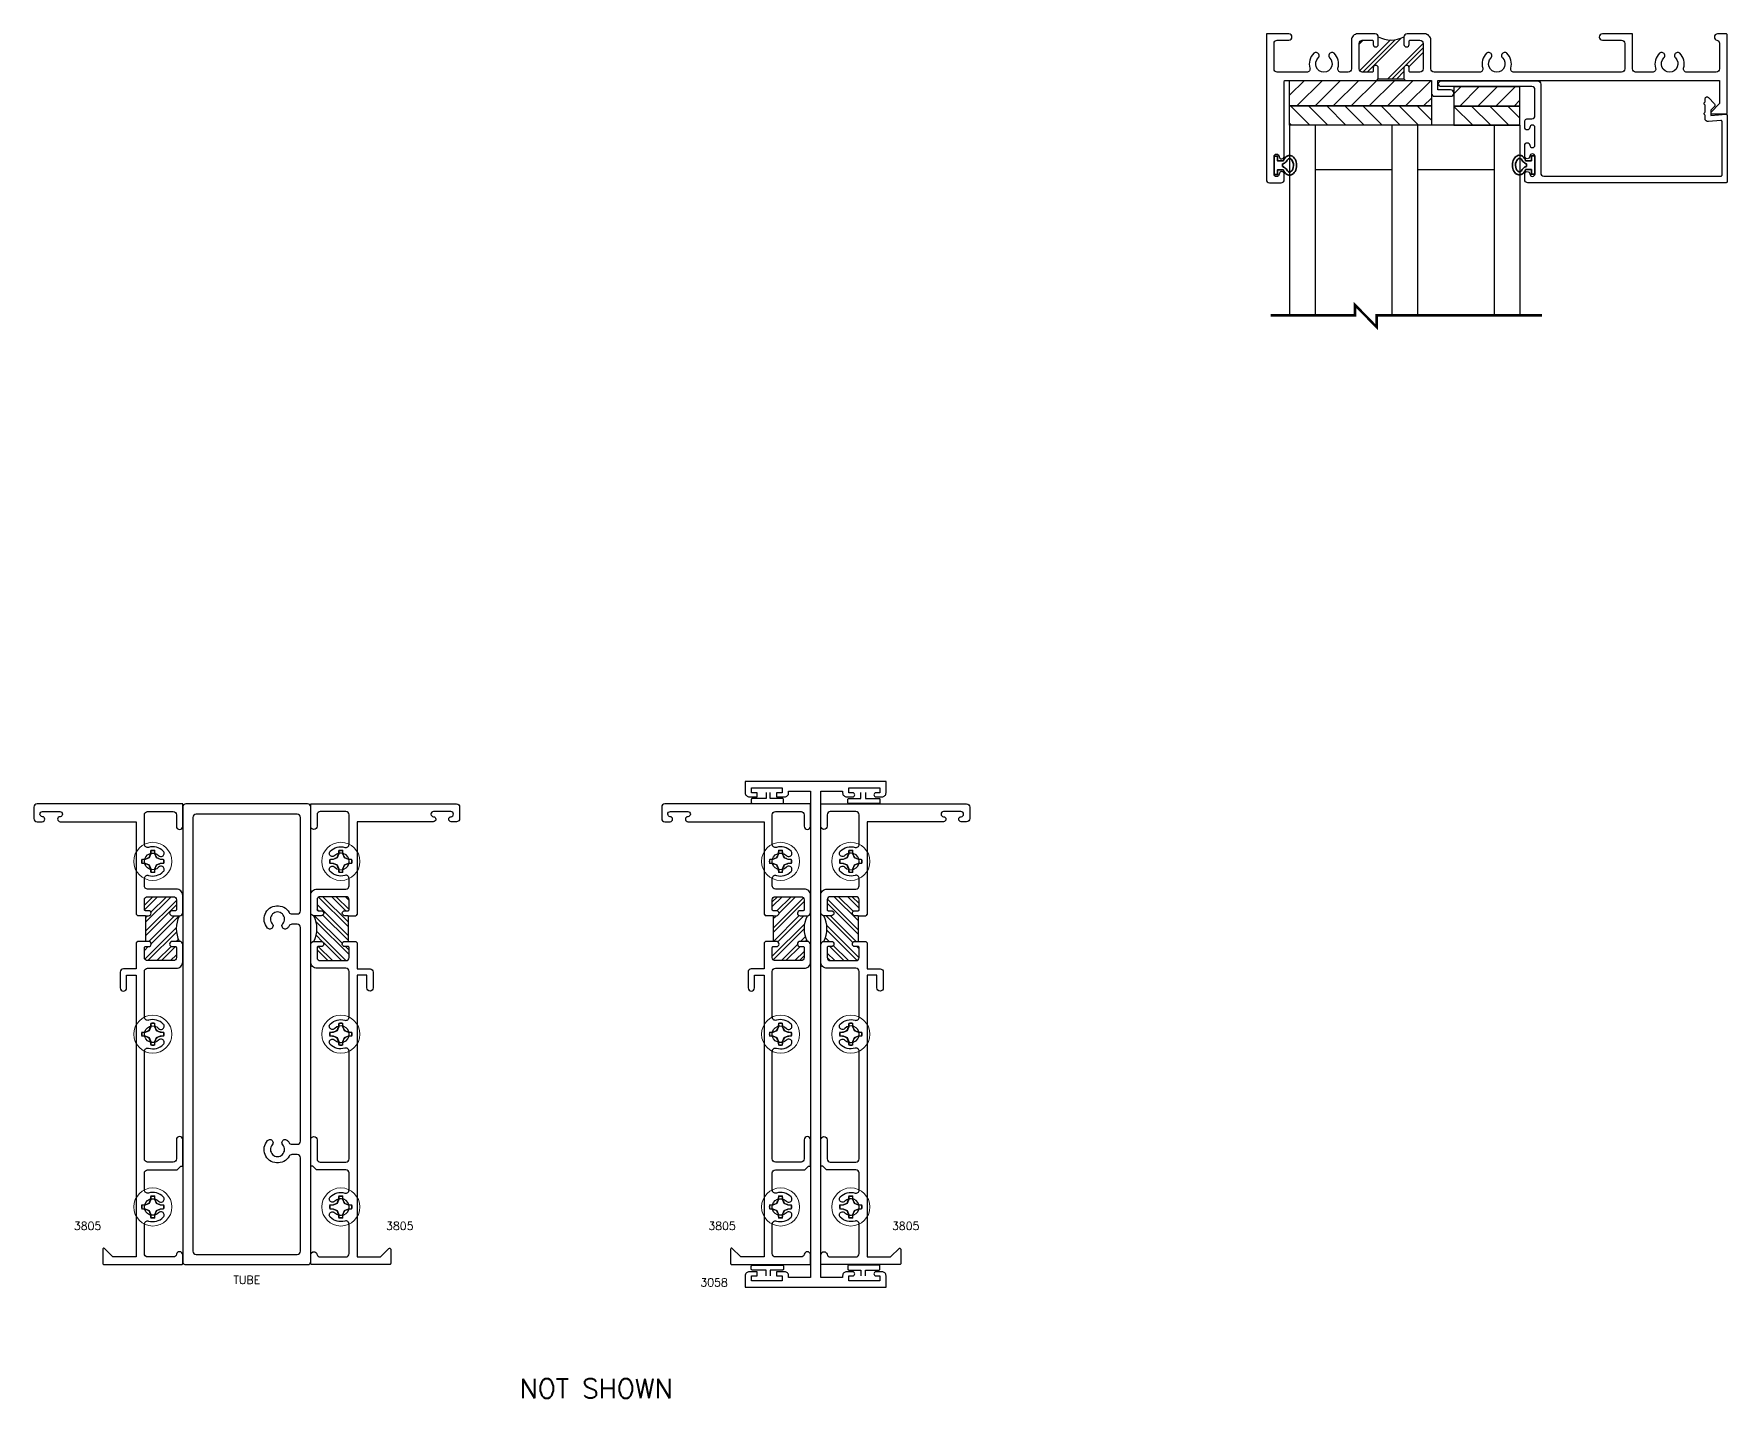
# Model space of a CAD drawing. Extents: x -26 to 91, y -47 to 75.
# Drawn here: x -25.86 to -9.32, y 1.97 to 15.3 of the extents above; entities that cross this region are included whole.
import ezdxf

# ---------------------------------------------------------------- set-up
doc = ezdxf.new("R2010")
doc.units = 0
doc.header["$MEASUREMENT"] = 0
doc.layers.get('0').update_dxf_attribs({"linetype": 'CONTINUOUS'})
for name, color, linetype in [('ALUMINUM', 7, 'CONTINUOUS'), ('DIM', 7, 'CONTINUOUS'), ('FRAME', 1, 'CONTINUOUS'), ('GLASS', 7, 'CONTINUOUS'), ('SEAL', 7, 'CONTINUOUS'), ('SETTING BLOCKS', 7, 'CONTINUOUS'), ('TEXT', 7, 'CONTINUOUS')]:
    doc.layers.add(name, color=color, linetype=linetype)
doc.layers.add('PROFILE NUMBER', color=150, linetype='CONTINUOUS', lineweight=35)
doc.styles.get("Standard").update_dxf_attribs({"font": 'simplex.shx'})
pattern_1 = [(225, (-13.37733, 25.16927), (0.0883883, -0.0883883), [])]
pattern_2 = [(315, (-13.37733, 25.16927), (0.0883883, 0.0883883), [])]

# ---------------------------------------------------------------- blocks, each defined once
blk = doc.blocks.new('3805 BLOCK FRAME')
h = blk.add_hatch()
h.set_pattern_fill('ANSI32', color=256, scale=0.25, style=0)
h.set_pattern_definition([(45, (-4.16348, -5.189), (-0.0662913, 0.0662913), []), (45, (-4.11928, -5.189), (-0.0662913, 0.0662913), [])])
h.paths.add_polyline_path([(-0.819, 1.361, 0.414214), (-0.85, 1.392), (-0.946, 1.392, 0.414214), (-0.956, 1.382), (-0.956, 1.351, -0.414214), (-0.98, 1.326, -0.414214), (-1.005, 1.351), (-1.005, 1.423, -0.235384), (-1.256, 1.423), (-1.256, 1.351, -0.414214), (-1.282, 1.326, -0.414214), (-1.306, 1.351), (-1.306, 1.382, 0.414214), (-1.316, 1.392), (-1.413, 1.392, 0.414214), (-1.444, 1.361), (-1.444, 1.111, 0.414214), (-1.413, 1.08), (-1.316, 1.08, 0.414214), (-1.306, 1.09), (-1.306, 1.121, -0.414214), (-1.282, 1.146, -0.414214), (-1.256, 1.121), (-1.256, 1.09), (-1.005, 1.09), (-1.005, 1.121, -0.414214), (-0.98, 1.146, -0.414214), (-0.956, 1.121), (-0.956, 1.09, 0.414214), (-0.946, 1.08), (-0.85, 1.08, 0.414214), (-0.819, 1.111)])
for q in [(-1.256, 1.09), (-1.005, 1.015)]:
    blk.add_line((-1.005, 1.09), q)
blk.add_lwpolyline([(-3.452, 1.454), (-3.193, 1.454, -0.414214), (-3.162, 1.423, -0.414214), (-3.193, 1.392), (-3.381, 1.392, 0.414214), (-3.412, 1.361), (-3.412, 1.111, 0.414214), (-3.381, 1.08), (-2.329, 1.08, 0.5024), (-2.299, 1.12, -0.280293), (-2.262, 1.264, -0.498955), (-2.213, 1.256, -0.334263), (-2.219, 1.219, 2.470836), (-2.106, 1.219, -0.334263), (-2.112, 1.256, -0.498955), (-2.063, 1.264, -0.280293), (-2.026, 1.12, 0.5024), (-1.996, 1.08), (-1.549, 1.08, 0.414214), (-1.518, 1.111), (-1.518, 1.392, -0.414214), (-1.456, 1.454), (-1.287, 1.454, -0.414214), (-1.256, 1.423), (-1.256, 1.351, -0.414214), (-1.282, 1.326, -0.414214), (-1.306, 1.351), (-1.306, 1.382, 0.414214), (-1.316, 1.392), (-1.413, 1.392, 0.414214), (-1.444, 1.361), (-1.444, 1.111, 0.414214), (-1.413, 1.08), (-1.316, 1.08, 0.414214), (-1.306, 1.09), (-1.306, 1.121, -0.414214), (-1.282, 1.146, -0.414214), (-1.256, 1.121), (-1.256, 1.09), (-1.256, 1.015), (-1.271, 1), (-1.524, 1), (-1.524, 0.875, -0.414214), (-1.556, 0.844), (-1.711, 0.844, -0.414214), (-1.742, 0.875, -0.414214), (-1.711, 0.906), (-1.586, 0.906), (-1.586, 1), (-4.338, 1), (-4.338, 0.776, 0.198912), (-4.335, 0.769), (-4.255, 0.69, -0.668179), (-4.263, 0.673), (-4.403, 0.673, -0.414214), (-4.412, 0.683), (-4.412, 1.444, -0.414214), (-4.403, 1.454), (-4.319, 1.454, -0.414214), (-4.287, 1.423, -0.358249), (-4.312, 1.393, 0.358249), (-4.338, 1.362), (-4.338, 1.111, 0.414214), (-4.306, 1.08), (-4.017, 1.08, 0.5024), (-3.987, 1.12, -0.280293), (-3.95, 1.264, -0.498955), (-3.901, 1.256), (-3.901, 1.256, -0.334263), (-3.907, 1.219, 2.470836), (-3.794, 1.219, -0.334263), (-3.8, 1.256), (-3.8, 1.256, -0.498955), (-3.751, 1.264, -0.280293), (-3.714, 1.12, 0.5024), (-3.684, 1.08), (-3.518, 1.08, 0.414214), (-3.487, 1.111), (-3.487, 1.399), (-3.452, 1.434)], format="xyb", close=True)
blk.add_lwpolyline([(-1.005, 1.09), (-1.005, 1.121, -0.414214), (-0.98, 1.146, -0.414214), (-0.956, 1.121), (-0.956, 1.09, 0.414214), (-0.946, 1.08), (-0.85, 1.08, 0.414214), (-0.819, 1.111), (-0.819, 1.361, 0.414214), (-0.85, 1.392), (-0.946, 1.392, 0.414214), (-0.956, 1.382), (-0.956, 1.351, -0.414214), (-0.98, 1.326), (-0.98, 1.326, -0.414214), (-1.005, 1.351), (-1.005, 1.423, -0.414214), (-0.975, 1.454), (-0.806, 1.454, -0.414214), (-0.744, 1.392), (-0.744, 1.111, 0.414214), (-0.712, 1.08), (-0.641, 1.08, 0.5024), (-0.611, 1.12, -0.280293), (-0.574, 1.264, -0.498955), (-0.525, 1.256), (-0.525, 1.256, -0.334263), (-0.531, 1.219, 2.470836), (-0.418, 1.219, -0.334263), (-0.424, 1.256, -0.498955), (-0.375, 1.264, -0.280293), (-0.338, 1.12, 0.5024), (-0.308, 1.08), (-0.018, 1.08, 0.414214), (0.013, 1.111), (0.013, 1.361, 0.414214), (-0.018, 1.392), (-0.131, 1.392, -0.414214), (-0.162, 1.423, -0.414214), (-0.131, 1.454), (0.088, 1.454), (0.088, 0.031, -0.414214), (0.056, 0), (-0.056, 0, -0.414214), (-0.087, 0.031), (-0.087, 0.083, -0.414214), (-0.062, 0.107), (-0.062, 0.107, -0.399638), (-0.038, 0.084, 0.399638), (-0.013, 0.06), (-0.013, 0.06, 0.414214), (0.013, 0.085), (0.013, 0.255, 0.414214), (-0.013, 0.28), (-0.013, 0.28, 0.399638), (-0.038, 0.256, -0.399638), (-0.062, 0.232, -0.414214), (-0.087, 0.257), (-0.087, 0.309), (-0.087, 1), (-0.99, 1), (-1.005, 1.015)], format="xyb")
blk.add_arc((-1.131, 1.675), 0.281, 243.5092, 296.4908)
blk = doc.blocks.new('dfasdf')
at = {"color": 7, "linetype": 'Continuous', "lineweight": 15}
for p, q in [((54.623, 25.649), (54.607, 25.61)), ((54.623, 25.649), (54.617, 25.65)), ((54.623, 25.679), (54.62, 25.686)), ((54.623, 25.679), (54.623, 25.649)), ((54.657, 25.649), (54.657, 25.679)), ((54.657, 25.649), (54.662, 25.65)), ((54.673, 25.61), (54.657, 25.649)), ((54.537, 25.56), (54.531, 25.557)), ((54.568, 25.594), (54.537, 25.594)), ((54.537, 25.56), (54.568, 25.56)), ((54.568, 25.594), (54.567, 25.599)), ((54.568, 25.56), (54.567, 25.555)), ((54.607, 25.61), (54.568, 25.594)), ((54.568, 25.56), (54.607, 25.544)), ((54.607, 25.61), (54.601, 25.615)), ((54.607, 25.544), (54.601, 25.539)), ((54.607, 25.544), (54.623, 25.505)), ((54.623, 25.505), (54.617, 25.504)), ((54.623, 25.505), (54.623, 25.475)), ((54.657, 25.505), (54.673, 25.544)), ((54.657, 25.505), (54.662, 25.504)), ((54.657, 25.475), (54.657, 25.505)), ((54.657, 25.475), (54.659, 25.468)), ((54.673, 25.61), (54.678, 25.615)), ((54.711, 25.594), (54.673, 25.61)), ((54.673, 25.544), (54.711, 25.56)), ((54.673, 25.544), (54.678, 25.539)), ((54.711, 25.594), (54.712, 25.599)), ((54.742, 25.594), (54.711, 25.594)), ((54.711, 25.56), (54.712, 25.555)), ((54.711, 25.56), (54.742, 25.56)), ((54.742, 25.594), (54.748, 25.597))]:
    blk.add_line(p, q, dxfattribs=at)
at = {"color": 7, "linetype": 'Continuous', "lineweight": 15, "flags": 128}
for points in [[(54.657, 25.679), (54.658, 25.683), (54.659, 25.686)], [(54.537, 25.594), (54.534, 25.595), (54.531, 25.597)], [(54.623, 25.475), (54.621, 25.471), (54.62, 25.468)], [(54.742, 25.56), (54.745, 25.559), (54.748, 25.557)]]:
    blk.add_lwpolyline(points, dxfattribs=at)
at = {"color": 7, "linetype": 'Continuous', "lineweight": 15}
blk.add_circle((54.64, 25.577), 0.186, dxfattribs=at)
for centre, radius, start, end in [((55.692, 25.142), 1.189, 154.7283, 156.5646), ((55.559, 25.592), 0.944, 174.331, 176.507), ((54.64, 25.577), 0.11, 79.7812, 100.2188), ((54.64, 25.577), 0.104, 80.5333, 99.4667), ((53.72, 25.592), 0.944, 3.493, 5.669), ((53.587, 25.142), 1.189, 23.4354, 25.2717), ((54.64, 25.577), 0.11, 169.7812, 190.2188), ((54.624, 24.657), 0.944, 93.493, 95.669), ((54.624, 26.497), 0.944, 264.331, 266.507), ((54.64, 25.577), 0.104, 170.5333, 189.4667), ((55.074, 24.524), 1.189, 113.4354, 115.2717), ((55.074, 26.63), 1.189, 244.7283, 246.5646), ((55.692, 26.012), 1.189, 203.4354, 205.2717), ((55.559, 25.562), 0.944, 183.493, 185.669), ((54.64, 25.577), 0.11, 259.7812, 280.2188), ((54.64, 25.577), 0.104, 260.5333, 279.4667), ((53.72, 25.562), 0.944, 354.331, 356.507), ((53.587, 26.012), 1.189, 334.7283, 336.5646), ((54.205, 24.524), 1.189, 64.7283, 66.5646), ((54.205, 26.63), 1.189, 293.4354, 295.2717), ((54.655, 24.657), 0.944, 84.331, 86.507), ((54.655, 26.497), 0.944, 273.493, 275.669), ((54.64, 25.577), 0.104, 350.5333, 9.4667), ((54.64, 25.577), 0.11, 349.7812, 10.2188)]:
    blk.add_arc(centre, radius, start, end, dxfattribs=at)
blk = doc.blocks.new('*U100')
at = {"layer": 'PROFILE NUMBER', "color": 5}
for p, q in [((-0.016, 0.092), (-0.013, 0.083)), ((-0.013, 0.083), (0.013, 0.083)), ((0.013, 0.083), (0.016, 0.092))]:
    blk.add_line(p, q, dxfattribs=at)
blk.add_lwpolyline([(-0.043, 0.091), (-0.043, 0.034), (-0.09, 0.034), (-0.09, 0), (0.09, 0), (0.09, 0.034), (0.043, 0.034), (0.043, 0.091)], dxfattribs=at)
for centre, start, end in [((-0.073, 0.071), 19.8289, 61.175), ((0.073, 0.071), 118.7633, 160.1945)]:
    blk.add_arc(centre, 0.06, start, end, dxfattribs=at)
blk.add_ellipse((0, 0.152), major_axis=(-0.0958, 0), ratio=0.712114, start_param=2.033109, end_param=7.391692, dxfattribs=at)
blk.add_open_spline([(0.044, 0.124), (0.053, 0.129), (0.059, 0.135), (0.069, 0.15), (0.068, 0.157), (0.049, 0.179), (0.027, 0.189), (-0.021, 0.191), (-0.045, 0.181), (-0.067, 0.16), (-0.068, 0.152), (-0.061, 0.137), (-0.054, 0.129), (-0.044, 0.124)], degree=3, knots=[2.2211, 2.2211, 2.2211, 2.2211, 2.727733, 2.727733, 3.7005, 3.7005, 4.673268, 4.673268, 5.646035, 5.646035, 6.618803, 6.618803, 7.203997, 7.203997, 7.203997, 7.203997], dxfattribs=at)
blk = doc.blocks.new('3809 BLOCK FRAME')
h = blk.add_hatch()
h.set_pattern_fill('PLAST', color=256, angle=45, style=0)
h.set_pattern_definition([(45, (-4.25098, -6.643), (-0.176777, 0.176777), []), (45, (-4.27308, -6.6209), (-0.176777, 0.176777), []), (45, (-4.29517, -6.5988), (-0.176777, 0.176777), [])])
edge = h.paths.add_edge_path()
edge.add_arc((-0.937, 0.093), 0.031, 270, 360, ccw=False)
edge.add_line((-0.937, 0.062), (-1.033, 0.062))
edge.add_arc((-1.033, 0.072), 0.01, 180, 270, ccw=False)
edge.add_line((-1.043, 0.072), (-1.043, 0.103))
edge.add_arc((-1.068, 0.103), 0.025, 360, 450)
edge.add_arc((-1.068, 0.103), 0.025, 90, 180)
edge.add_line((-1.093, 0.103), (-1.093, 0.031))
edge.add_arc((-1.218, -0.221), 0.281, 63.5092, 116.4908)
edge.add_line((-1.344, 0.031), (-1.344, 0.103))
edge.add_arc((-1.369, 0.103), 0.025, 0, 90)
edge.add_arc((-1.369, 0.103), 0.025, 90, 180)
edge.add_line((-1.394, 0.103), (-1.394, 0.072))
edge.add_arc((-1.404, 0.072), 0.01, 270, 360, ccw=False)
edge.add_line((-1.404, 0.062), (-1.5, 0.062))
edge.add_arc((-1.5, 0.093), 0.031, 180, 270, ccw=False)
edge.add_line((-1.531, 0.093), (-1.531, 0.343))
edge.add_arc((-1.5, 0.343), 0.031, 90, 180, ccw=False)
edge.add_line((-1.5, 0.374), (-1.404, 0.374))
edge.add_arc((-1.404, 0.364), 0.01, 0, 90, ccw=False)
edge.add_line((-1.394, 0.364), (-1.394, 0.333))
edge.add_arc((-1.369, 0.333), 0.025, 180, 270)
edge.add_arc((-1.369, 0.333), 0.025, 270, 360)
edge.add_line((-1.344, 0.333), (-1.344, 0.439))
edge.add_line((-1.344, 0.439), (-1.093, 0.439))
edge.add_line((-1.093, 0.439), (-1.093, 0.333))
edge.add_arc((-1.068, 0.333), 0.025, 180, 270)
edge.add_arc((-1.068, 0.333), 0.025, 270, 360)
edge.add_line((-1.043, 0.333), (-1.043, 0.364))
edge.add_arc((-1.033, 0.364), 0.01, 90, 180, ccw=False)
edge.add_line((-1.033, 0.374), (-0.937, 0.374))
edge.add_arc((-0.937, 0.343), 0.031, 0, 90, ccw=False)
edge.add_line((-0.906, 0.343), (-0.906, 0.093))
blk.add_line((-1.093, 0.439), (-1.344, 0.439))
for points in [[(-1.093, 0.439), (-1.093, 0.333, 0.414214), (-1.068, 0.308, 0.414214), (-1.043, 0.333), (-1.043, 0.364, -0.414214), (-1.033, 0.374), (-0.937, 0.374, -0.414214), (-0.906, 0.343), (-0.906, 0.093, -0.414214), (-0.937, 0.062), (-1.033, 0.062, -0.414214), (-1.043, 0.072), (-1.043, 0.103, 0.414214), (-1.068, 0.128), (-1.068, 0.128, 0.414214), (-1.093, 0.103), (-1.093, 0.031, 0.414214), (-1.062, 0), (-0.893, 0, 0.414214), (-0.831, 0.062), (-0.831, 0.343, -0.414214), (-0.8, 0.374), (-0.729, 0.374, -0.5024), (-0.699, 0.334, 0.280293), (-0.661, 0.19, 0.498955), (-0.613, 0.198), (-0.613, 0.198, 0.334263), (-0.618, 0.235, -2.470836), (-0.506, 0.235, 0.334263), (-0.511, 0.198, 0.498955), (-0.463, 0.19, 0.280293), (-0.425, 0.334, -0.5024), (-0.395, 0.374), (-0.106, 0.374, -0.414214), (-0.075, 0.343), (-0.075, 0.093, -0.414214), (-0.106, 0.062), (-0.219, 0.062, 0.414214), (-0.25, 0.031, 0.414214), (-0.219, 0), (0, 0), (0, 1.423, 0.414214), (-0.031, 1.454), (-0.144, 1.454, 0.414214), (-0.175, 1.423), (-0.175, 1.371, 0.414214), (-0.15, 1.346), (-0.15, 1.346, 0.399638), (-0.125, 1.37, -0.399638), (-0.1, 1.394), (-0.1, 1.394, -0.414214), (-0.075, 1.369), (-0.075, 1.199, -0.414214), (-0.1, 1.174), (-0.1, 1.174, -0.399638), (-0.125, 1.198, 0.399638), (-0.15, 1.221, 0.414214), (-0.175, 1.196), (-0.175, 0.464, -0.414214), (-0.185, 0.454), (-1.078, 0.454), (-1.093, 0.439)], [(-1.344, 0.439), (-1.344, 0.439), (-1.359, 0.454), (-1.612, 0.454), (-1.612, 0.579, 0.414214), (-1.643, 0.61), (-1.799, 0.61, 0.414214), (-1.83, 0.579, 0.414214), (-1.799, 0.548), (-1.674, 0.548), (-1.674, 0.454), (-4.425, 0.454), (-4.425, 0.678, -0.198912), (-4.422, 0.685), (-4.343, 0.764, 0.668179), (-4.35, 0.781), (-4.49, 0.781, 0.414214), (-4.5, 0.771), (-4.5, 0.01, 0.414214), (-4.49, 0), (-4.406, 0, 0.414214), (-4.375, 0.031, 0.358249), (-4.4, 0.061, -0.358249), (-4.425, 0.092), (-4.425, 0.343, -0.414214), (-4.394, 0.374), (-4.105, 0.374, -0.5024), (-4.075, 0.334, 0.280293), (-4.037, 0.19, 0.498955), (-3.989, 0.198, 0.334263), (-3.994, 0.235, -2.470836), (-3.882, 0.235, 0.334263), (-3.887, 0.198, 0.498955), (-3.839, 0.19, 0.280293), (-3.801, 0.334, -0.5024), (-3.771, 0.374), (-3.606, 0.374, -0.414214), (-3.575, 0.343), (-3.575, 0), (-3.281, 0, 0.414214), (-3.25, 0.031, 0.414214), (-3.281, 0.062), (-3.469, 0.062, -0.414214), (-3.5, 0.093), (-3.5, 0.343, -0.414214), (-3.469, 0.374), (-2.417, 0.374, -0.5024), (-2.387, 0.334, 0.280293), (-2.349, 0.19, 0.498955), (-2.301, 0.198, 0.334263), (-2.306, 0.235, -2.470836), (-2.194, 0.235, 0.334263), (-2.199, 0.198, 0.498955), (-2.151, 0.19, 0.280293), (-2.113, 0.334, -0.5024), (-2.083, 0.374), (-1.637, 0.374, -0.414214), (-1.606, 0.343), (-1.606, 0.062, 0.414214), (-1.544, 0), (-1.375, 0, 0.414214), (-1.344, 0.031), (-1.344, 0.103, 0.414214), (-1.369, 0.128, 0.414214), (-1.394, 0.103), (-1.394, 0.072, -0.414214), (-1.404, 0.062), (-1.5, 0.062, -0.414214), (-1.531, 0.093), (-1.531, 0.343, -0.414214), (-1.5, 0.374), (-1.404, 0.374, -0.414214), (-1.394, 0.364), (-1.394, 0.333, 0.414214), (-1.369, 0.308, 0.414214), (-1.344, 0.333), (-1.344, 0.439)]]:
    blk.add_lwpolyline(points, format="xyb")
blk.add_arc((-1.218, -0.221), 0.281, 63.5092, 116.4908)

msp = doc.modelspace()

# ---------------------------------------------------------------- hatches: boundary and pattern name
at = {"layer": 'DIM'}
h = msp.add_hatch(dxfattribs=at)
h.set_pattern_fill('ANSI31', color=256, angle=180, style=0)
h.set_pattern_definition(pattern_1)
edge = h.paths.add_edge_path()
edge.add_line((-12.209, 14.719), (-12.209, 14.594))
edge.add_line((-12.209, 14.594), (-13.595, 14.594))
edge.add_line((-13.595, 14.594), (-13.595, 14.844))
edge.add_line((-13.595, 14.844), (-12.209, 14.844))
h = msp.add_hatch(dxfattribs=at)
h.set_pattern_fill('ANSI31', color=256, angle=180, style=0)
h.set_pattern_definition(pattern_1)
h.paths.add_polyline_path([(-11.345, 14.593), (-11.345, 14.781), (-11.989, 14.781), (-11.989, 14.593)])
h = msp.add_hatch(dxfattribs=at)
h.set_pattern_fill('ANSI31', color=256, angle=270, style=0)
h.set_pattern_definition(pattern_2)
h.paths.add_polyline_path([(-12.209, 14.594), (-12.209, 14.406), (-13.595, 14.406), (-13.595, 14.594)])
h = msp.add_hatch(dxfattribs=at)
h.set_pattern_fill('ANSI31', color=256, angle=270, style=0)
h.set_pattern_definition(pattern_2)
h.paths.add_polyline_path([(-11.345, 14.406), (-11.345, 14.593), (-11.989, 14.593), (-11.989, 14.406)])

# ---------------------------------------------------------------- linework, layer by layer
msp.add_lwpolyline([(-17.959, 7.901), (-17.959, 7.885, 0.414214), (-17.919, 7.845), (-17.861, 7.845, 1), (-17.861, 7.885), (-17.897, 7.885), (-17.897, 7.932), (-17.597, 7.932), (-17.597, 7.885), (-17.633, 7.885, 1), (-17.633, 7.845), (-17.575, 7.845, 0.414214), (-17.535, 7.885), (-17.535, 7.994), (-18.91, 7.994), (-18.91, 7.885, 0.414214), (-18.87, 7.845), (-18.792, 7.845), (-18.792, 7.885), (-18.848, 7.885), (-18.848, 7.932), (-18.548, 7.932), (-18.548, 7.885), (-18.604, 7.885), (-18.604, 7.845), (-18.526, 7.845, 0.414214), (-18.486, 7.885), (-18.486, 7.901), (-18.272, 7.901), (-18.272, 3.15), (-18.486, 3.15), (-18.486, 3.166, 0.414214), (-18.526, 3.206), (-18.604, 3.206), (-18.604, 3.166), (-18.548, 3.166), (-18.548, 3.119), (-18.848, 3.119), (-18.848, 3.166), (-18.792, 3.166), (-18.792, 3.206), (-18.87, 3.206, 0.414214), (-18.91, 3.166), (-18.91, 3.057), (-17.535, 3.057), (-17.535, 3.166, 0.414214), (-17.575, 3.206), (-17.633, 3.206, 1), (-17.633, 3.166), (-17.597, 3.166), (-17.597, 3.119), (-17.897, 3.119), (-17.897, 3.166), (-17.861, 3.166, 1), (-17.861, 3.206), (-17.919, 3.206, 0.414214), (-17.959, 3.166), (-17.959, 3.15), (-18.172, 3.15), (-18.172, 7.901)], format="xyb", close=True)
at = {"layer": 'ALUMINUM'}
for points in [[(-23.184, 7.776), (-24.372, 7.776, 0.414214), (-24.403, 7.745), (-24.403, 3.307, 0.414214), (-24.372, 3.276), (-23.184, 3.276, 0.414214), (-23.153, 3.307), (-23.153, 7.745, 0.414214)], [(-23.426, 6.605, 2.242916), (-23.529, 6.605, -0.324634), (-23.525, 6.569), (-23.525, 6.569, -0.509851), (-23.575, 6.563, -1.110035), (-23.364, 6.716, 0.267949), (-23.337, 6.701), (-23.284, 6.701, 0.414214), (-23.253, 6.732), (-23.253, 7.645, 0.414214), (-23.284, 7.676), (-24.272, 7.676, 0.414214), (-24.303, 7.645), (-24.303, 3.407, 0.414214), (-24.272, 3.376), (-23.284, 3.376, 0.414214), (-23.253, 3.407), (-23.253, 4.32, 0.414214), (-23.284, 4.351), (-23.337, 4.351, 0.267949), (-23.364, 4.335, -1.110035), (-23.575, 4.488, -0.509851), (-23.525, 4.483), (-23.525, 4.483, -0.324634), (-23.529, 4.447, 2.242916), (-23.426, 4.447, -0.324634), (-23.43, 4.483), (-23.43, 4.483, -0.509851), (-23.38, 4.488, -0.052149), (-23.364, 4.466, 0.267949), (-23.337, 4.451), (-23.284, 4.451, 0.414214), (-23.253, 4.482), (-23.253, 6.57, 0.414214), (-23.284, 6.601), (-23.337, 6.601, 0.267949), (-23.364, 6.585, -0.052149), (-23.38, 6.563, -0.509851), (-23.43, 6.569), (-23.43, 6.569, -0.324634)]]:
    msp.add_lwpolyline(points, format="xyb", close=True, dxfattribs=at)
at = {"layer": 'DIM'}
msp.add_line((-11.345, 14.406), (-13.595, 14.406), dxfattribs=at)
for points in [[(-11.345, 14.593), (-11.345, 14.781), (-11.989, 14.781), (-11.989, 14.593)], [(-11.345, 14.406), (-11.345, 14.593), (-11.989, 14.593), (-11.989, 14.406)]]:
    msp.add_lwpolyline(points, close=True, dxfattribs=at)
at = {"layer": 'FRAME'}
msp.add_lwpolyline([(-9.382, 14.451), (-9.504, 14.441, -0.440011), (-9.537, 14.472), (-9.537, 14.501, 0.267949), (-9.542, 14.509, -0.57735), (-9.542, 14.527, 0.267949), (-9.537, 14.535), (-9.537, 14.601, 0.267949), (-9.542, 14.609, -0.57735), (-9.542, 14.627, 0.267949), (-9.537, 14.635), (-9.537, 14.664, -0.691708), (-9.502, 14.677), (-9.446, 14.614, -0.395486), (-9.447, 14.586), (-9.481, 14.552), (-9.481, 14.499), (-9.332, 14.512, -0.440011), (-9.321, 14.502), (-9.321, 13.854, -0.414214), (-9.331, 13.844), (-11.267, 13.844, -0.414214), (-11.298, 13.875), (-11.298, 13.928, -0.975), (-11.248, 13.93, 0.975), (-11.198, 13.931), (-11.198, 14.101, 0.975), (-11.248, 14.102, -0.975), (-11.298, 14.104), (-11.298, 14.209, -0.975), (-11.248, 14.211, 0.975), (-11.198, 14.212), (-11.198, 14.382, 0.975), (-11.248, 14.383, -0.975), (-11.298, 14.385), (-11.298, 14.438, -0.414214), (-11.267, 14.469), (-11.229, 14.469, 0.414214), (-11.198, 14.5), (-11.198, 14.752, 0.414214), (-11.229, 14.783), (-12.112, 14.783, -1), (-12.112, 14.839), (-11.173, 14.839, -0.414214), (-11.142, 14.808), (-11.142, 13.94, 0.414214), (-11.111, 13.909), (-9.381, 13.909, 0.414214), (-9.371, 13.919), (-9.371, 14.441, 0.440011)], format="xyb", close=True, dxfattribs=at)
at = {"layer": 'GLASS'}
for p, q in [((-13.595, 14.406), (-13.595, 12.548)), ((-13.345, 14.406), (-13.345, 12.548)), ((-12.595, 14.406), (-12.595, 12.548)), ((-12.345, 14.406), (-12.345, 12.548)), ((-11.595, 14.406), (-11.595, 12.548)), ((-11.345, 14.406), (-11.345, 12.548)), ((-12.595, 13.969), (-13.345, 13.969)), ((-11.595, 13.969), (-12.345, 13.969))]:
    msp.add_line(p, q, dxfattribs=at)
at = {"layer": 'GLASS', "const_width": 0.024}
msp.add_lwpolyline([(-11.129, 12.548), (-12.744, 12.548), (-12.744, 12.433), (-12.956, 12.651), (-12.956, 12.548), (-13.778, 12.548)], dxfattribs=at)
at = {"layer": 'SEAL', "linetype": 'Continuous'}
for points in [[(-18.707, 7.887), (-18.707, 7.829), (-18.841, 7.829, 0.414214), (-18.851, 7.819), (-18.851, 7.791, 0.414214), (-18.841, 7.781), (-18.545, 7.781, 0.414214), (-18.535, 7.791), (-18.535, 7.819, 0.414214), (-18.545, 7.829), (-18.665, 7.829), (-18.665, 7.887)], [(-17.737, 7.887), (-17.737, 7.829), (-17.604, 7.829, -0.414214), (-17.594, 7.819), (-17.594, 7.791, -0.414214), (-17.604, 7.781), (-17.899, 7.781, -0.414214), (-17.909, 7.791), (-17.909, 7.819, -0.414214), (-17.899, 7.829), (-17.78, 7.829), (-17.78, 7.887)], [(-18.707, 3.165), (-18.707, 3.223), (-18.841, 3.223, -0.414214), (-18.851, 3.233), (-18.851, 3.261, -0.414214), (-18.841, 3.271), (-18.545, 3.271, -0.414214), (-18.535, 3.261), (-18.535, 3.233, -0.414214), (-18.545, 3.223), (-18.665, 3.223), (-18.665, 3.165)], [(-17.737, 3.165), (-17.737, 3.223), (-17.604, 3.223, 0.414214), (-17.594, 3.233), (-17.594, 3.261, 0.414214), (-17.604, 3.271), (-17.899, 3.271, 0.414214), (-17.909, 3.261), (-17.909, 3.233, 0.414214), (-17.899, 3.223), (-17.78, 3.223), (-17.78, 3.165)]]:
    msp.add_lwpolyline(points, format="xyb", dxfattribs=at)
at = {"layer": 'SETTING BLOCKS'}
msp.add_lwpolyline([(-12.209, 14.719), (-12.209, 14.594), (-13.595, 14.594), (-13.595, 14.844), (-12.209, 14.844)], dxfattribs=at)
msp.add_lwpolyline([(-12.209, 14.594), (-12.209, 14.406), (-13.595, 14.406), (-13.595, 14.594)], close=True, dxfattribs=at)
at = {"layer": 'TEXT'}
msp.add_line((-12.095, 14.406), (-13.595, 14.406), dxfattribs=at)

# ---------------------------------------------------------------- block references
for p in [(-79.335, -18.362), (-77.499, -18.362), (-73.205, -18.362), (-72.519, -18.362), (-79.335, -20.05), (-77.499, -20.05), (-73.205, -20.05), (-72.519, -20.05), (-79.335, -21.738), (-77.499, -21.738), (-73.205, -21.738), (-72.519, -21.738)]:
    msp.add_blockref('dfasdf', p)
at = {"layer": 'FRAME'}
for name, p, rotation in [('3809 BLOCK FRAME', (-13.821, 15.298), 180), ('3805 BLOCK FRAME', (-21.699, 7.689), 90), ('3805 BLOCK FRAME', (-16.718, 7.689), 90)]:
    msp.add_blockref(name, p, dxfattribs=dict(at, rotation=rotation))
at = {"layer": 'FRAME', "xscale": -1, "rotation": 270}
for p in [(-25.857, 7.689), (-19.726, 7.689)]:
    msp.add_blockref('3805 BLOCK FRAME', p, dxfattribs=at)
at = {"layer": 'TEXT', "rotation": 270}
msp.add_blockref('*U100', (-13.746, 14.014), dxfattribs=at)
at = {"layer": 'TEXT', "xscale": -1, "rotation": 90}
msp.add_blockref('*U100', (-11.198, 14.016), dxfattribs=at)

# ---------------------------------------------------------------- texts
at = {"layer": 'DIM', "attachment_point": 1}
for s, insert, char_height, width in [('3805', (-25.466, 3.693), 0.0781, 0.502), ('3805', (-22.417, 3.693), 0.0781, 0.502), ('3805', (-19.27, 3.693), 0.0781, 0.502), ('3805', (-17.477, 3.693), 0.0781, 0.502), ('TUBE', (-23.908, 3.166), 0.0781, 0.36255), ('3058', (-19.348, 3.141), 0.0781, 0.36255), ('NOT SHOWN', (-21.113, 2.159), 0.1875, 8.26389)]:
    msp.add_mtext(s, dxfattribs=dict(at, insert=insert, char_height=char_height, width=width))

doc.saveas('drawing.dxf')
